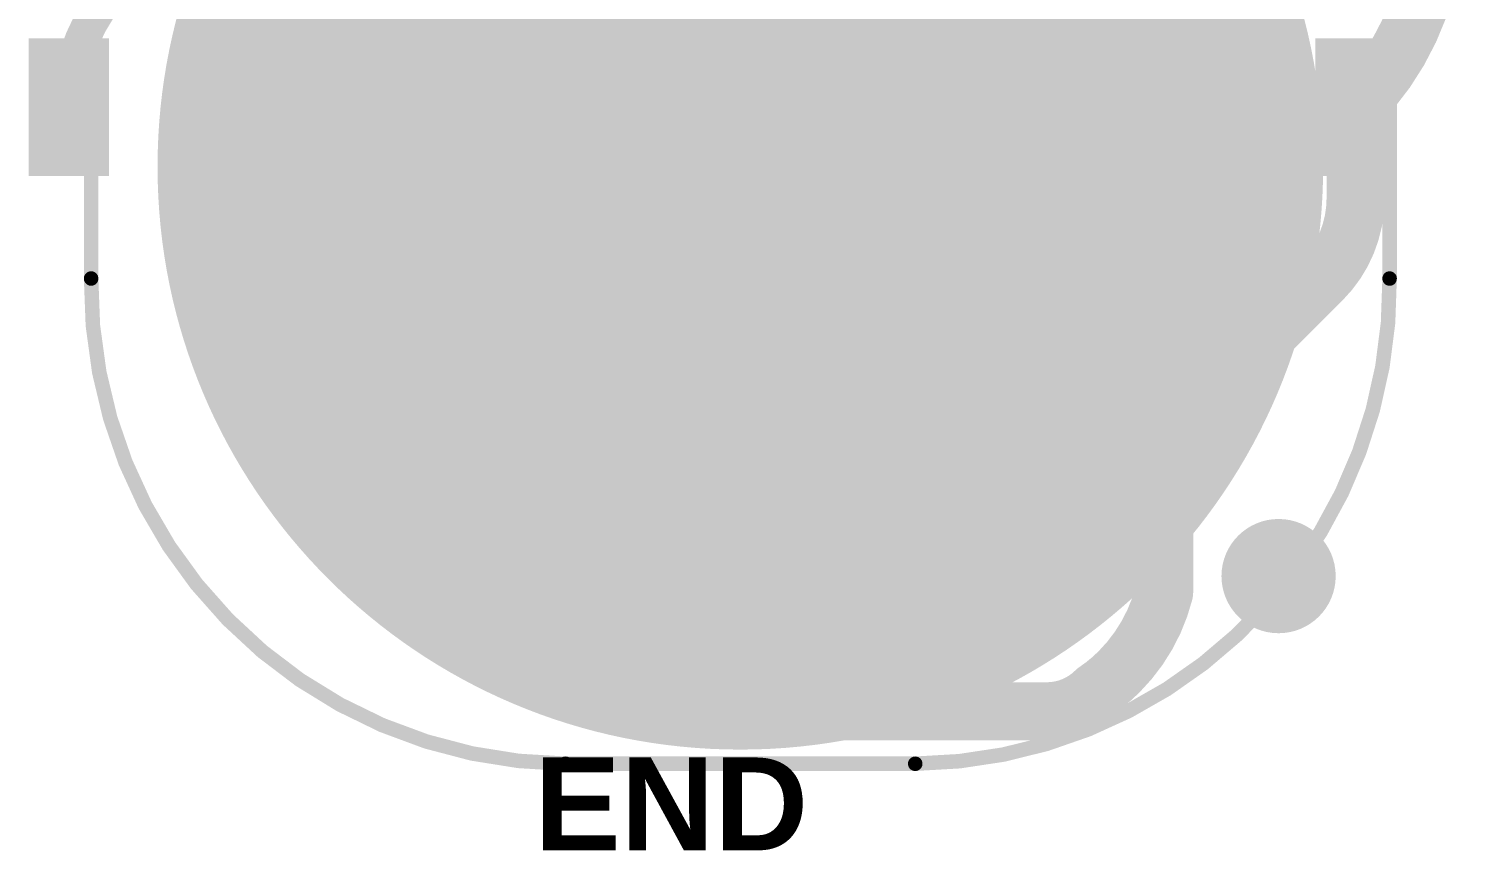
# Model space of a CAD drawing. Header units: millimetres. Extents: x -11 to 1.7, y -2.4 to 29.6.
# Drawn here: x -10.94 to 1.63, y -2.4 to 4.79 of the extents above; entities that cross this region are included whole.
import ezdxf

# ---------------------------------------------------------------- set-up
doc = ezdxf.new("R2010")
doc.units = ezdxf.units.MM
for name, color, linetype in [('BottomLayer', 5, 'Continuous'), ('BottomPaste', 16, 'Continuous'), ('BottomSolder', 6, 'Continuous'), ('PadHoleLayer', 156, 'Continuous'), ('TopLayer', 1, 'Continuous'), ('TopOverlay', 2, 'Continuous'), ('TopPaste', 8, 'Continuous'), ('TopSolder', 216, 'Continuous')]:
    doc.layers.add(name, color=color, linetype=linetype)
doc.styles.add('Arial', font='', dxfattribs={"height": 0.2})
doc.styles.get('Arial').set_extended_font_data('Arial', bold=True)

# ---------------------------------------------------------------- blocks, each defined once
blk = doc.blocks.new('LED_0603_B_2')
at = {"layer": 'BottomLayer'}
for points in [[(-0.999998, 0.5000002699999999), (-0.499999, 0.5000002699999999), (-0.499999, -0.5000002699999999), (-0.999998, -0.5000002699999999)], [(0.50000154, 0.5000002699999999), (1.00000054, 0.5000002699999999), (1.00000054, -0.5000002699999999), (0.50000154, -0.5000002699999999)]]:
    blk.add_hatch(color=5, dxfattribs=at).paths.add_polyline_path(points)
at = {"layer": 'BottomPaste'}
for points in [[(-0.999998, 0.5000002699999999), (-0.499999, 0.5000002699999999), (-0.499999, -0.5000002699999999), (-0.999998, -0.5000002699999999)], [(0.50000154, 0.5000002699999999), (1.00000054, 0.5000002699999999), (1.00000054, -0.5000002699999999), (0.50000154, -0.5000002699999999)]]:
    blk.add_hatch(color=16, dxfattribs=at).paths.add_polyline_path(points)
at = {"layer": 'BottomSolder'}
for points in [[(-1.101598, 0.6016002699999999), (-0.398399, 0.6016002699999999), (-0.398399, -0.6016002699999999), (-1.101598, -0.6016002699999999)], [(0.39840154, 0.6016002699999999), (1.10160054, 0.6016002699999999), (1.10160054, -0.6016002699999999), (0.39840154, -0.6016002699999999)]]:
    blk.add_hatch(color=6, dxfattribs=at).paths.add_polyline_path(points)
blk = doc.blocks.new('T__________B_3')
at = {"layer": 'BottomLayer'}
blk.add_hatch(color=5, dxfattribs=at).paths.add_polyline_path([(0.3809999999999999, 0.7619999999999999), (-0.3809999999999999, 0.7619999999999999), (-0.7619999999999999, 0.3809999999999999), (-0.7619999999999999, -0.3809999999999999), (-0.3809999999999999, -0.7619999999999999), (0.3809999999999999, -0.7619999999999999), (0.7619999999999999, -0.3809999999999999), (0.7619999999999999, 0.3809999999999999)])
at = {"layer": 'BottomPaste'}
blk.add_hatch(color=16, dxfattribs=at).paths.add_polyline_path([(0.3809999999999999, 0.7619999999999999), (-0.3809999999999999, 0.7619999999999999), (-0.7619999999999999, 0.3809999999999999), (-0.7619999999999999, -0.3809999999999999), (-0.3809999999999999, -0.7619999999999999), (0.3809999999999999, -0.7619999999999999), (0.7619999999999999, -0.3809999999999999), (0.7619999999999999, 0.3809999999999999)])
at = {"layer": 'BottomSolder'}
blk.add_hatch(color=6, dxfattribs=at).paths.add_polyline_path([(0.4318, 0.8636), (-0.4318, 0.8636), (-0.8636, 0.4318), (-0.8636, -0.4318), (-0.4318, -0.8636), (0.4318, -0.8636), (0.8636, -0.4318), (0.8636, 0.4318)])
blk = doc.blocks.new('T__________B_4')
at = {"layer": 'BottomLayer'}
blk.add_hatch(color=5, dxfattribs=at).paths.add_polyline_path([(0.3809999999999999, 0.7619999999999999), (-0.3809999999999999, 0.7619999999999999), (-0.7619999999999999, 0.3809999999999999), (-0.7619999999999999, -0.3809999999999999), (-0.3809999999999999, -0.7619999999999999), (0.3809999999999999, -0.7619999999999999), (0.7619999999999999, -0.3809999999999999), (0.7619999999999999, 0.3809999999999999)])
at = {"layer": 'BottomPaste'}
blk.add_hatch(color=16, dxfattribs=at).paths.add_polyline_path([(0.3809999999999999, 0.7619999999999999), (-0.3809999999999999, 0.7619999999999999), (-0.7619999999999999, 0.3809999999999999), (-0.7619999999999999, -0.3809999999999999), (-0.3809999999999999, -0.7619999999999999), (0.3809999999999999, -0.7619999999999999), (0.7619999999999999, -0.3809999999999999), (0.7619999999999999, 0.3809999999999999)])
at = {"layer": 'BottomSolder'}
blk.add_hatch(color=6, dxfattribs=at).paths.add_polyline_path([(0.4318, 0.8636), (-0.4318, 0.8636), (-0.8636, 0.4318), (-0.8636, -0.4318), (-0.4318, -0.8636), (0.4318, -0.8636), (0.8636, -0.4318), (0.8636, 0.4318)])
blk = doc.blocks.new('T__________B_5')
at = {"layer": 'BottomLayer'}
blk.add_hatch(color=5, dxfattribs=at).paths.add_polyline_path([(0.3809999999999999, 0.7619999999999999), (-0.3809999999999999, 0.7619999999999999), (-0.7619999999999999, 0.3809999999999999), (-0.7619999999999999, -0.3809999999999999), (-0.3809999999999999, -0.7619999999999999), (0.3809999999999999, -0.7619999999999999), (0.7619999999999999, -0.3809999999999999), (0.7619999999999999, 0.3809999999999999)])
at = {"layer": 'BottomPaste'}
blk.add_hatch(color=16, dxfattribs=at).paths.add_polyline_path([(0.3809999999999999, 0.7619999999999999), (-0.3809999999999999, 0.7619999999999999), (-0.7619999999999999, 0.3809999999999999), (-0.7619999999999999, -0.3809999999999999), (-0.3809999999999999, -0.7619999999999999), (0.3809999999999999, -0.7619999999999999), (0.7619999999999999, -0.3809999999999999), (0.7619999999999999, 0.3809999999999999)])
at = {"layer": 'BottomSolder'}
blk.add_hatch(color=6, dxfattribs=at).paths.add_polyline_path([(0.4318, 0.8636), (-0.4318, 0.8636), (-0.8636, 0.4318), (-0.8636, -0.4318), (-0.4318, -0.8636), (0.4318, -0.8636), (0.8636, -0.4318), (0.8636, 0.4318)])
blk = doc.blocks.new('SOD_123_B_6')
at = {"layer": 'BottomLayer'}
for points in [[(-2.04999844, -0.45000037), (-2.04999844, 0.45000037), (-1.0999978, 0.45000037), (-1.0999978, -0.45000037)], [(1.10000288, -0.45000037), (1.10000288, 0.45000037), (2.05000352, 0.45000037), (2.05000352, -0.45000037)]]:
    blk.add_hatch(color=5, dxfattribs=at).paths.add_polyline_path(points)
at = {"layer": 'BottomPaste'}
for points in [[(-2.04999844, -0.45000037), (-2.04999844, 0.45000037), (-1.0999978, 0.45000037), (-1.0999978, -0.45000037)], [(1.10000288, -0.45000037), (1.10000288, 0.45000037), (2.05000352, 0.45000037), (2.05000352, -0.45000037)]]:
    blk.add_hatch(color=16, dxfattribs=at).paths.add_polyline_path(points)
at = {"layer": 'BottomSolder'}
for points in [[(-2.15159844, -0.55160037), (-2.15159844, 0.55160037), (-0.9983978, 0.55160037), (-0.9983978, -0.55160037)], [(0.99840288, -0.55160037), (0.99840288, 0.55160037), (2.15160352, 0.55160037), (2.15160352, -0.55160037)]]:
    blk.add_hatch(color=6, dxfattribs=at).paths.add_polyline_path(points)
blk = doc.blocks.new('_EMG________7')
at = {"layer": 'TopLayer'}
h = blk.add_hatch(color=1, dxfattribs=at)
edge = h.paths.add_edge_path()
edge.add_arc((-2.794e-05, -9.987183479999999), 5.00000016, 0, 360)
at = {"layer": 'TopPaste'}
h = blk.add_hatch(color=8, dxfattribs=at)
edge = h.paths.add_edge_path()
edge.add_arc((-2.794e-05, -9.987183479999999), 5.00000016, 0, 360)
at = {"layer": 'TopSolder'}
h = blk.add_hatch(color=216, dxfattribs=at)
edge = h.paths.add_edge_path()
edge.add_arc((-2.794e-05, -9.987183479999999), 5.10160016, 0, 360)
at = {"layer": 'TopOverlay', "const_width": 0.127}
for points in [[(-5.68320682, -10.96571086), (-5.68320682, 10.9657134)], [(5.683262699999999, -10.96579468), (5.683262699999999, 10.96562958)], [(-1.53065988, -15.21263404), (1.53071576, -15.21263404)]]:
    blk.add_lwpolyline(points, dxfattribs=at)
for points in [[(-1.53065988, -15.21263404, -0.4142135623730949), (-5.68320682, -10.96571086)], [(5.683262699999999, -10.96571086, -0.4142135623730966), (1.53071576, -15.21263404)]]:
    blk.add_lwpolyline(points, format="xyb", dxfattribs=at)
at = {"layer": 'TopOverlay', "const_width": 0.0635}
for points in [[(-5.71495682, -10.96571086, 1), (-5.65145682, -10.96571086, 1)], [(-5.71495682, -10.96571086, 1), (-5.65145682, -10.96571086, 1)], [(5.6515127, -10.96571086, 1), (5.715012699999999, -10.96571086, 1)], [(5.6515127, -10.96579468, 1), (5.715012699999999, -10.96579468, 1)], [(-1.56240988, -15.21263404, 1), (-1.49890988, -15.21263404, 1)], [(-1.56240988, -15.21263404, 1), (-1.49890988, -15.21263404, 1)], [(1.49896576, -15.21263404, 1), (1.56246576, -15.21263404, 1)], [(1.49896576, -15.21263404, 1), (1.56246576, -15.21263404, 1)]]:
    blk.add_lwpolyline(points, format="xyb", close=True, dxfattribs=at)
blk = doc.blocks.new('LED_0603_B_31')
at = {"layer": 'BottomLayer'}
for points in [[(-0.999998, 0.5000002699999999), (-0.499999, 0.5000002699999999), (-0.499999, -0.5000002699999999), (-0.999998, -0.5000002699999999)], [(0.50000154, 0.5000002699999999), (1.00000054, 0.5000002699999999), (1.00000054, -0.5000002699999999), (0.50000154, -0.5000002699999999)]]:
    blk.add_hatch(color=5, dxfattribs=at).paths.add_polyline_path(points)
at = {"layer": 'BottomPaste'}
for points in [[(-0.999998, 0.5000002699999999), (-0.499999, 0.5000002699999999), (-0.499999, -0.5000002699999999), (-0.999998, -0.5000002699999999)], [(0.50000154, 0.5000002699999999), (1.00000054, 0.5000002699999999), (1.00000054, -0.5000002699999999), (0.50000154, -0.5000002699999999)]]:
    blk.add_hatch(color=16, dxfattribs=at).paths.add_polyline_path(points)
at = {"layer": 'BottomSolder'}
for points in [[(-1.101598, 0.6016002699999999), (-0.398399, 0.6016002699999999), (-0.398399, -0.6016002699999999), (-1.101598, -0.6016002699999999)], [(0.39840154, 0.6016002699999999), (1.10160054, 0.6016002699999999), (1.10160054, -0.6016002699999999), (0.39840154, -0.6016002699999999)]]:
    blk.add_hatch(color=6, dxfattribs=at).paths.add_polyline_path(points)

msp = doc.modelspace()

# ---------------------------------------------------------------- hatches: boundary and pattern name
at = {"layer": 'BottomLayer'}
for points in [[(-7.543799999999999, 1.91219836), (-5.9182, 1.91219836), (-5.9182, 5.384799999999999), (-7.543799999999999, 5.384799999999999)], [(-5.55875952, -0.08346948), (-4.03475952, -0.08346948), (-4.03475952, 2.8702), (-5.55875952, 2.8702)], [(-2.74319492, 1.6256), (-2.74319492, 2.86300164), (-4.44499492, 2.86300164), (-4.44499492, 1.6256)]]:
    msp.add_hatch(color=5, dxfattribs=at).paths.add_polyline_path(points)
at = {"layer": 'BottomSolder'}
h = msp.add_hatch(color=6, dxfattribs=at)
edge = h.paths.add_edge_path()
edge.add_arc((0, 0), 0.1016, 0, 360)
at = {"layer": 'PadHoleLayer'}
h = msp.add_hatch(color=156, dxfattribs=at)
edge = h.paths.add_edge_path()
edge.add_arc((0, 0), 0.499999, 0, 360)
at = {"layer": 'TopSolder'}
h = msp.add_hatch(color=216, dxfattribs=at)
edge = h.paths.add_edge_path()
edge.add_arc((0, 0), 0.1016, 0, 360)

# ---------------------------------------------------------------- linework, layer by layer
at = {"layer": 'BottomLayer'}
for points, const_width in [([(-1.7272, 4.104096439999999, -0.198912367379658), (-0.9832517799999999, 5.90014822)], 0.508), ([(1.3716, 5.788619359999999, -0.198912367379658), (0.67380104, 4.10398468)], 0.508), ([(-0.8261985, 4.341106379999999, -0.198912367379658), (-0.42545, 5.308599999999999)], 0.3048), ([(-10.58924222, 4.10398468, -0.198912367379658), (-10.13526548, 5.19998198)], 0.3048), ([(-8.34529446, 1.43306546, -0.198912367379658), (-9.08924268, 3.22911724)], 0.635), ([(0.67380104, 3.302670559999999, -0.198912367379658), (0.3795268, 2.59223002)], 0.508), ([(-4.444999999999999, 2.1844, -0.198912367379658), (-4.0157527, 2.3622)], 1.016), ([(-4.79675952, 1.3351764, -0.198912367379658), (-4.444999999999999, 2.1844)], 1.016), ([(-1.7272, 1.88260482, -0.198790225528128), (-2.3830153, 0.29827474)], 0.508), ([(-1.00146612, 0.63199772, -0.198912367379658), (-0.59188096, 1.62081972)], 0.508), ([(-2.3830153, 0.29827474, -0.0001174958500865), (-2.38375952, 0.29753052)], 0.508), ([(-1.00146612, -0.14344396, -0.1347303000599965), (-1.397, -0.8382)], 0.508), ([(-4.67747096, -1.18265448, -0.198912367379658), (-6.47352274, -0.43870626)], 0.508), ([(-1.397, -0.8382, -0.0481621292071024), (-1.60094676, -1.0062337)], 0.508), ([(-1.60094676, -1.0062337, -0.1708853914381231), (-1.96170042, -1.1791188)], 0.508), ([(-1.96170042, -1.1791188, -0.0271055013053436), (-2.02686412, -1.18265448)], 0.508)]:
    msp.add_lwpolyline(points, format="xyb", dxfattribs=dict(at, const_width=const_width))
for points, const_width in [([(-9.08924268, 3.22911724), (-9.08924268, 4.10398468)], 0.635), ([(-0.8261985, 4.10398468), (-0.8261985, 4.341106379999999)], 0.3048), ([(-1.7272, 1.88260482), (-1.7272, 4.104096439999999)], 0.508), ([(0.67380104, 3.302670559999999), (0.67380104, 4.10398468)], 0.508), ([(-4.0157527, 2.3622), (-3.45420188, 2.3622)], 1.016), ([(-0.59188096, 1.62082226), (0.3795268, 2.59223002)], 0.508), ([(-4.79675952, 0.29753052), (-4.79675952, 1.3351764)], 1.016), ([(-8.34529446, 1.43306546), (-7.20975952, 0.29753052)], 0.635), ([(-1.00146612, -0.14344396), (-1.00146612, 0.63199772)], 0.508), ([(-7.20975952, 0.29753052), (-6.47352274, -0.43870626)], 0.508), ([(-4.67747096, -1.18265448), (-2.02686412, -1.18265448)], 0.508)]:
    msp.add_lwpolyline(points, dxfattribs=dict(at, const_width=const_width))
for points, const_width in [([(-9.24799268, 4.10398468, 1), (-8.93049268, 4.10398468, 1)], 0.3175), ([(-0.9023984999999999, 4.341106379999999, 1), (-0.7499985, 4.341106379999999, 1)], 0.1524), ([(-0.9023984999999999, 4.341106379999999, 1), (-0.7499985, 4.341106379999999, 1)], 0.1524), ([(-1.8542, 4.104096439999999, 1), (-1.6002, 4.104096439999999, 1)], 0.254), ([(-1.8542, 4.104096439999999, 1), (-1.6002, 4.104096439999999, 1)], 0.254), ([(0.54680104, 4.10398468, 1), (0.8008010400000001, 4.10398468, 1)], 0.254), ([(0.54680104, 4.10398468, 1), (0.8008010400000001, 4.10398468, 1)], 0.254), ([(-10.66544222, 4.10398468, 1), (-10.51304222, 4.10398468, 1)], 0.1524), ([(-0.9023984999999999, 4.10398468, 1), (-0.7499985, 4.10398468, 1)], 0.1524), ([(-9.24799268, 3.22911724, 1), (-8.93049268, 3.22911724, 1)], 0.3175), ([(-9.24799268, 3.22911724, 1), (-8.93049268, 3.22911724, 1)], 0.3175), ([(0.54680104, 3.302670559999999, 1), (0.8008010400000001, 3.302670559999999, 1)], 0.254), ([(0.54680104, 3.302670559999999, 1), (0.8008010400000001, 3.302670559999999, 1)], 0.254), ([(-4.2697527, 2.3622, 1), (-3.7617527, 2.3622, 1)], 0.508), ([(-4.2697527, 2.3622, 1), (-3.7617527, 2.3622, 1)], 0.508), ([(-3.708201879999999, 2.3622, 1), (-3.20020188, 2.3622, 1)], 0.508), ([(0.2525268, 2.59223002, 1), (0.5065268, 2.59223002, 1)], 0.254), ([(0.2525268, 2.59223002, 1), (0.5065268, 2.59223002, 1)], 0.254), ([(-4.699, 2.1844, 1), (-4.191, 2.1844, 1)], 0.508), ([(-4.699, 2.1844, 1), (-4.191, 2.1844, 1)], 0.508), ([(-1.8542, 1.88260482, 1), (-1.6002, 1.88260482, 1)], 0.254), ([(-1.8542, 1.88260482, 1), (-1.6002, 1.88260482, 1)], 0.254), ([(-5.05075952, 1.3351764, 1), (-4.54275952, 1.3351764, 1)], 0.508), ([(-5.05075952, 1.3351764, 1), (-4.54275952, 1.3351764, 1)], 0.508), ([(-0.7188809599999999, 1.62082226, 1), (-0.46488096, 1.62082226, 1)], 0.254), ([(-0.7188809599999999, 1.62081972, 1), (-0.46488096, 1.62081972, 1)], 0.254), ([(-8.50404446, 1.43306546, 1), (-8.18654446, 1.43306546, 1)], 0.3175), ([(-8.50404446, 1.43306546, 1), (-8.18654446, 1.43306546, 1)], 0.3175), ([(-1.12846612, 0.63199772, 1), (-0.87446612, 0.63199772, 1)], 0.254), ([(-1.12846612, 0.63199772, 1), (-0.87446612, 0.63199772, 1)], 0.254), ([(-5.05075952, 0.29753052, 1), (-4.54275952, 0.29753052, 1)], 0.508), ([(-7.368509519999999, 0.29753052, 1), (-7.051009519999999, 0.29753052, 1)], 0.3175), ([(-7.33675952, 0.29753052, 1), (-7.08275952, 0.29753052, 1)], 0.254), ([(-2.51075952, 0.29753052, 1), (-2.25675952, 0.29753052, 1)], 0.254), ([(-2.5100153, 0.29827474, 1), (-2.2560153, 0.29827474, 1)], 0.254), ([(-2.5100153, 0.29827474, 1), (-2.2560153, 0.29827474, 1)], 0.254), ([(-1.12846612, -0.14344396, 1), (-0.87446612, -0.14344396, 1)], 0.254), ([(-1.12846612, -0.14344396, 1), (-0.87446612, -0.14344396, 1)], 0.254), ([(-6.60052274, -0.43870626, 1), (-6.34652274, -0.43870626, 1)], 0.254), ([(-6.60052274, -0.43870626, 1), (-6.34652274, -0.43870626, 1)], 0.254), ([(-1.524, -0.8382, 1), (-1.27, -0.8382, 1)], 0.254), ([(-1.524, -0.8382, 1), (-1.27, -0.8382, 1)], 0.254), ([(-1.72794676, -1.0062337, 1), (-1.47394676, -1.0062337, 1)], 0.254), ([(-1.72794676, -1.0062337, 1), (-1.47394676, -1.0062337, 1)], 0.254), ([(-4.80447096, -1.18265448, 1), (-4.550470959999999, -1.18265448, 1)], 0.254), ([(-4.80447096, -1.18265448, 1), (-4.550470959999999, -1.18265448, 1)], 0.254), ([(-2.15386412, -1.18265448, 1), (-1.89986412, -1.18265448, 1)], 0.254), ([(-2.15386412, -1.18265448, 1), (-1.89986412, -1.18265448, 1)], 0.254), ([(-2.08870042, -1.1791188, 1), (-1.83470042, -1.1791188, 1)], 0.254), ([(-2.08870042, -1.1791188, 1), (-1.83470042, -1.1791188, 1)], 0.254)]:
    msp.add_lwpolyline(points, format="xyb", close=True, dxfattribs=dict(at, const_width=const_width))
at = {"layer": 'TopLayer'}
for points, const_width in [([(-4.711448539999999, 4.3816397), (-1.33319012, 7.75989812)], 0.635), ([(-4.711448539999999, 3.58317292), (-2.0006818, 6.293939659999999)], 0.635), ([(-4.711448539999999, 3.58317292), (-4.711448539999999, 4.3816397)], 0.508)]:
    msp.add_lwpolyline(points, dxfattribs=dict(at, const_width=const_width))
for points, const_width in [([(-4.87019854, 4.3816397, 1), (-4.55269854, 4.3816397, 1)], 0.3175), ([(-4.83844854, 4.3816397, 1), (-4.584448539999999, 4.3816397, 1)], 0.254), ([(-4.87019854, 3.58317292, 1), (-4.55269854, 3.58317292, 1)], 0.3175), ([(-4.83844854, 3.58317292, 1), (-4.584448539999999, 3.58317292, 1)], 0.254)]:
    msp.add_lwpolyline(points, format="xyb", close=True, dxfattribs=dict(at, const_width=const_width))

# ---------------------------------------------------------------- block references
for name, p in [('_EMG________7', (-4.711420599999999, 13.5703564)), ('LED_0603_B_2', (-9.839243719999999, 4.10398468)), ('LED_0603_B_31', (-0.0762, 4.10398468))]:
    msp.add_blockref(name, p)
at = {"rotation": 180}
for name, p in [('SOD_123_B_6', (-5.0292, 2.3622)), ('T__________B_4', (-7.20975952, 0.29753052)), ('T__________B_5', (-4.79675952, 0.29753052)), ('T__________B_3', (-2.38375952, 0.29753052))]:
    msp.add_blockref(name, p, dxfattribs=at)

# ---------------------------------------------------------------- texts
at = {"layer": 'TopOverlay', "style": 'Arial'}
msp.add_text('END', height=0.8128, rotation=360, dxfattribs=at).set_placement((-6.515099999999999, -2.39976152))

doc.saveas('drawing.dxf')
